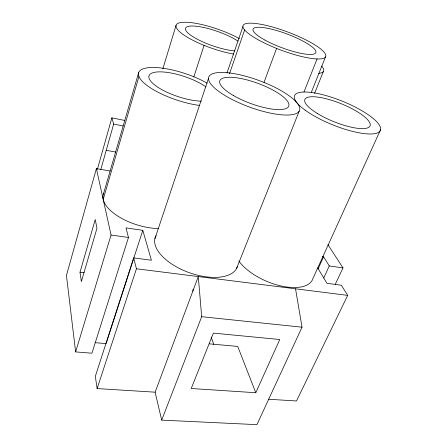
<?xml version="1.0" encoding="UTF-8"?>
<svg xmlns="http://www.w3.org/2000/svg" width="447" height="447" viewBox="0 0 447 447"><rect width="100%" height="100%" fill="white"/><g stroke="black" fill="none" stroke-linecap="round" stroke-linejoin="round"><path stroke-width="0.67" d="M192.825 291.215L193.104 289.215M110.264 171.045L96.401 168.625L66.441 275.441L75.621 351.906L91.942 353.208L128.462 237.497L126.015 227.881L142.8 230.339L151.416 260.243L133.664 257.913L95.328 376.34L97.128 388.577L155.126 392.187L198.295 276.559L201.675 316.699L161.697 420.113L256.93 424.65L302.027 327.187L295.534 288.807M97.362 169.402L111.862 117.852L124.83 120.472M100.737 169.715L113.678 124.07L111.862 117.852M80.007 272.184L95.245 219.511L96.954 228.288L81.382 281.582L80.007 272.184L84.12 272.681M103.38 194.233L138.637 72.61M138.928 76.549L103.201 199.423A41.258 19.092 17.3 0 0 158.277 228.59M75.621 351.906L111.057 235.027L96.401 168.625M162.837 68.838L176.034 25.445M106.33 342.955L142.8 230.339M193.869 76.8L204.078 45.365M97.128 388.577L136.436 268.77L133.664 257.913M208.531 78.259L154.774 239.212A43.577 21.652 20 0 0 191.182 273.34A43.577 21.652 20 0 0 237.346 266.613M227.015 72.855L242.917 26.669M229.473 73.789L244.638 29.96M263.993 82.444L276.57 48.382M303.966 91.998L317.074 58.915M236.625 268.356L299.172 111.197A48.349 14.097 20.2 0 0 238.111 74.42A48.349 14.097 20.2 0 0 225.182 95.641A48.349 14.097 20.2 0 0 299.172 111.197M311.28 92.434L325.522 56.903A44.13 9.655 20.5 0 0 268.502 25.96A44.13 9.655 20.5 0 0 259.143 40.297A44.13 9.655 20.5 0 0 325.522 56.903M314.593 93.3L323.438 71.364M255.785 392.729L279.761 339.508L213.359 333.121L191.215 388.51L255.785 392.729L237.72 346.419L209.252 343.855M380.559 129.714L312.922 278.515A41.917 19.797 23.3 0 1 280.152 285.767A41.917 19.797 23.3 0 1 238.815 260.975M318.096 268.87L323.578 256.824L322.203 256.623M323.734 277.967L329.283 265.948L323.578 256.824M335.261 284.298L343.011 267.893L327.897 244.626M317.683 267.876L326.964 283.32L341.329 285.208L347.688 295.378L296.506 400.976L268.278 399.221M95.138 342.676L106.118 343.614M201.675 316.699L302.027 327.187M136.436 268.77L347.688 295.378M111.057 235.027L128.462 237.497M329.283 265.948L343.011 267.893M106.241 150.304L115.751 152.064M113.678 124.07L123.255 125.976M211.202 337.077L213.739 344.296M155.126 392.187L161.697 420.113M103.067 198.742A41.258 19.092 17.3 0 1 103.855 193.07M154.897 238.586A43.577 21.652 20 0 1 156.042 235.642M199.541 105.442A44.577 13.885 18.5 0 1 145.929 84.617A44.577 13.885 18.5 0 1 151.768 67.48A44.577 13.885 18.5 0 1 207.134 83.17M201.306 101.184A33.855 10.538 18.5 0 1 156.037 85.997A33.855 10.538 18.5 0 1 160.635 71.861A33.855 10.538 18.5 0 1 205.961 86.897M321.616 66.1A39.157 9.247 20.6 0 1 318.694 73.369M233.58 54.059A40.906 9.985 19.3 0 1 183.449 34.726A40.906 9.985 19.3 0 1 188.137 22.361A40.906 9.985 19.3 0 1 239.43 38.643M234.669 50.913A31.072 7.582 19.3 0 1 192.629 36.525A31.072 7.582 19.3 0 1 196.077 26.239A31.072 7.582 19.3 0 1 237.96 41.107M305.055 110.107A46.298 12.773 22 0 0 378.385 132.457A46.298 12.773 22 0 0 328.891 96.423A46.298 12.773 22 0 0 305.055 110.107M317.286 113.432A35.162 9.694 22 0 0 369.948 126.099A35.162 9.694 22 0 0 325.142 98.502A35.162 9.694 22 0 0 317.286 113.432M233.703 95.686A36.721 10.7 20.2 0 0 288.728 106.179A36.721 10.7 20.2 0 0 240.458 78.421A36.721 10.7 20.2 0 0 233.703 95.686M264.976 40.096A33.519 7.331 20.5 0 0 315.655 52.969A33.519 7.331 20.5 0 0 272.776 29.48A33.519 7.331 20.5 0 0 264.976 40.096"/></g></svg>
